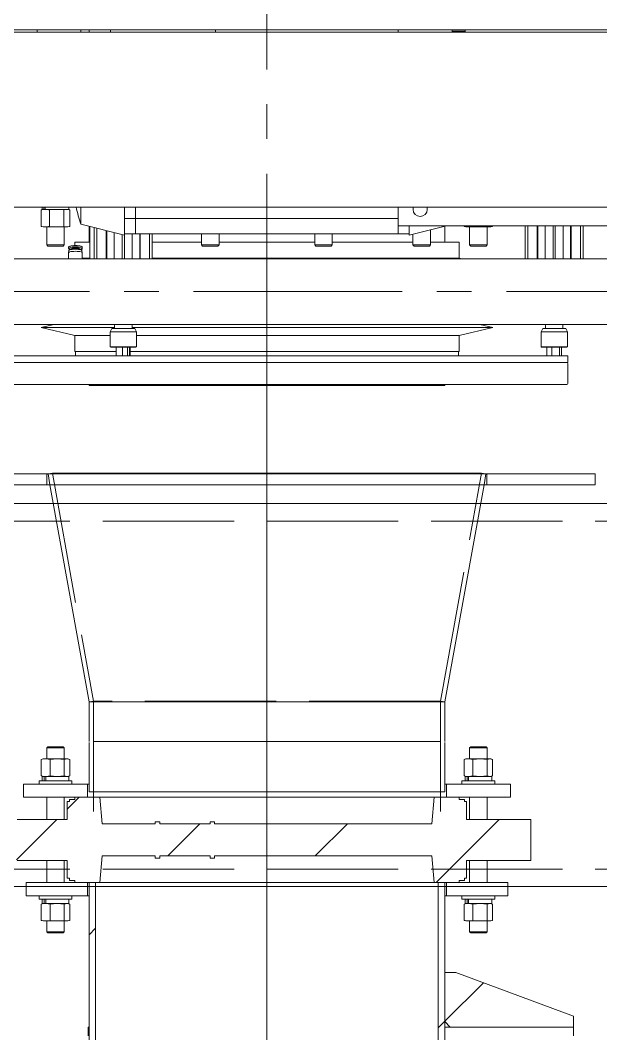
# Model space of a CAD drawing. Header units: millimetres. Extents: x 163705 to 1616509, y 81827 to 302547.
# Drawn here: x 1454260 to 1454791, y 145575 to 146501 of the extents above; entities that cross this region are included whole.
import ezdxf

# ---------------------------------------------------------------- set-up
doc = ezdxf.new("R2010")
doc.units = ezdxf.units.MM
doc.header["$LTSCALE"] = 10
doc.linetypes.add('ACAD_ISO02W100', pattern=[15, 12, -3])
doc.linetypes.add('CENTER2', pattern=[28.575, 19.05, -3.175, 3.175, -3.175])
for name, color, linetype, lineweight in [('1-中心线', 1, 'CENTER2', 0), ('1-虚线', 8, 'ACAD_ISO02W100', 0), ('1-设备轮廓', 2, 'Continuous', 18), ('1-钢构', 6, 'Continuous', 0)]:
    doc.layers.add(name, color=color, linetype=linetype, lineweight=lineweight)
pattern_1 = [(45, (-1462432.85, -149484.11), (-67.351921, 67.351921), [])]

# ---------------------------------------------------------------- blocks, each defined once
blk = doc.blocks.new('*U885')
for p, q in [((0, 350), (6550, 350)), ((0, 0), (6550, 0))]:
    blk.add_line(p, q)
at = {"layer": '1-虚线'}
for p, q in [((0, 334), (6550, 334)), ((0, 16), (6550, 16))]:
    blk.add_line(p, q, dxfattribs=at)
blk = doc.blocks.new('G$CC7A13224')
for p, q in [((1311.22, 429.2), (157.64, 429.2)), ((1170.43, 427.2), (300.43, 427.2)), ((525.43, 427.2), (525.43, 429.2)), ((565.43, 427.2), (565.43, 429.2)), ((572.93, 429.2), (572.93, 427.2)), ((592.43, 429.2), (592.43, 427.2)), ((688.43, 429.2), (688.43, 427.2)), ((855.43, 427.2), (855.43, 429.2)), ((904.58, 429.2), (904.58, 428.08)), ((904.58, 428.08), (906.1, 427.2)), ((904.58, 428.08), (916.58, 428.08)), ((915.07, 427.2), (916.58, 428.08)), ((916.58, 428.08), (916.58, 429.2)), ((1170.43, 267.2), (300.43, 267.2)), ((529.21, 264.63), (532.97, 265.1)), ((529.75, 264.72), (529.21, 264.63)), ((529.21, 264.63), (529.21, 249.67)), ((530.91, 265.1), (529.73, 264.78)), ((530.07, 267.2), (530.07, 265.1)), ((530.07, 265.1), (531.73, 265.1)), ((531.73, 267.2), (531.73, 265.1)), ((531.73, 265.1), (532.42, 265.1)), ((532.42, 265.1), (532.97, 265.1)), ((532.91, 267.2), (532.91, 265.1)), ((532.91, 265.1), (554.42, 265.1)), ((536.74, 264.63), (543.25, 265.1)), ((536.74, 264.63), (536.74, 249.67)), ((543.25, 265.1), (549.77, 264.63)), ((549.77, 264.63), (552.52, 265.1)), ((549.77, 264.63), (549.77, 249.67)), ((552.52, 265.1), (555.28, 264.63)), ((554.76, 264.78), (553.58, 265.1)), ((554.42, 265.1), (554.42, 267.2)), ((555.28, 264.63), (555.28, 249.67)), ((565.43, 251.7), (565.43, 267.2)), ((605.43, 267.2), (605.43, 259.7)), ((605.43, 256.7), (605.43, 259.7)), ((615.43, 267.2), (615.43, 259.7)), ((615.43, 267.2), (615.43, 259.7)), ((615.43, 259.7), (615.43, 256.7)), ((615.43, 256.7), (615.43, 259.7)), ((855.43, 250.2), (855.43, 267.2)), ((868.93, 265.2), (868.93, 267.2)), ((881.93, 267.2), (881.93, 265.2)), ((565.43, 251.7), (605.43, 241.7)), ((615.43, 256.7), (605.43, 256.7)), ((605.43, 241.7), (605.43, 256.7)), ((615.43, 256.7), (615.43, 243.7)), ((855.43, 256.7), (615.43, 256.7)), ((615.43, 256.7), (615.43, 243.7)), ((855.43, 250.2), (855.43, 243.7)), ((855.43, 250.2), (855.43, 243.7)), ((1105.43, 250.2), (855.43, 250.2)), ((865.43, 241.7), (899.45, 250.2)), ((865.43, 241.7), (865.43, 250.2)), ((915.58, 250.2), (915.58, 249.67)), ((923.11, 250.2), (923.11, 249.67)), ((936.14, 250.2), (936.14, 249.67)), ((941.65, 250.2), (941.65, 249.67)), ((971.43, 250.2), (971.43, 220)), ((973.83, 250.2), (973.83, 220)), ((982.43, 250.2), (982.43, 220)), ((982.93, 250.2), (982.93, 220)), ((989.73, 250.2), (989.73, 220)), ((996.93, 250.2), (996.93, 220)), ((998.93, 250.2), (998.93, 220)), ((1006.13, 250.2), (1006.13, 220)), ((1012.93, 250.2), (1012.93, 220)), ((1013.43, 250.2), (1013.43, 220)), ((1022.03, 250.2), (1022.03, 220)), ((1024.43, 250.2), (1024.43, 220)), ((532.97, 249.2), (529.21, 249.67)), ((529.21, 249.67), (529.75, 249.57)), ((529.73, 249.51), (530.91, 249.2)), ((532.97, 249.2), (530.91, 249.2)), ((543.25, 249.2), (532.97, 249.2)), ((534.25, 249.2), (534.25, 232.7)), ((543.25, 249.2), (536.74, 249.67)), ((549.77, 249.67), (543.25, 249.2)), ((552.52, 249.2), (543.25, 249.2)), ((552.52, 249.2), (549.77, 249.67)), ((550.25, 232.7), (550.25, 249.2)), ((555.28, 249.67), (552.52, 249.2)), ((553.58, 249.2), (552.52, 249.2)), ((553.58, 249.2), (554.76, 249.51)), ((572.93, 249.82), (572.93, 235.2)), ((573.68, 249.63), (573.68, 220)), ((577.68, 248.63), (577.68, 220)), ((580.08, 248.03), (580.08, 220)), ((588.68, 245.88), (588.68, 220)), ((589.18, 245.76), (589.18, 220)), ((595.98, 244.06), (595.98, 220)), ((603.18, 242.26), (603.18, 220)), ((605.18, 241.76), (605.18, 220)), ((615.43, 242.7), (605.43, 242.7)), ((612.38, 242.7), (612.38, 220)), ((615.43, 243.7), (615.43, 242.7)), ((615.43, 242.7), (615.43, 243.7)), ((855.43, 242.7), (615.43, 242.7)), ((619.18, 242.7), (619.18, 220)), ((619.68, 242.7), (619.68, 220)), ((628.28, 242.7), (628.28, 220)), ((630.68, 242.7), (630.68, 220)), ((675.67, 242.7), (675.67, 232.7)), ((691.67, 232.7), (691.67, 242.7)), ((779.19, 242.7), (779.19, 232.7)), ((795.19, 232.7), (795.19, 242.7)), ((855.43, 243.7), (855.43, 242.7)), ((855.43, 243.7), (855.43, 242.7)), ((855.43, 242.7), (865.43, 242.7)), ((868.85, 242.55), (868.85, 232.7)), ((884.85, 232.7), (884.85, 246.55)), ((897.93, 235.2), (897.93, 249.82)), ((919.34, 249.2), (915.58, 249.67)), ((915.58, 249.67), (916.12, 249.57)), ((916.1, 249.51), (917.28, 249.2)), ((919.34, 249.2), (917.28, 249.2)), ((929.62, 249.2), (919.34, 249.2)), ((920.62, 249.2), (920.62, 232.7)), ((929.62, 249.2), (923.11, 249.67)), ((936.14, 249.67), (929.62, 249.2)), ((938.89, 249.2), (929.62, 249.2)), ((938.89, 249.2), (936.14, 249.67)), ((936.62, 232.7), (936.62, 249.2)), ((941.65, 249.67), (938.89, 249.2)), ((939.95, 249.2), (938.89, 249.2)), ((939.95, 249.2), (941.13, 249.51)), ((534.25, 232.7), (535.25, 231.7)), ((534.25, 232.7), (550.25, 232.7)), ((549.25, 231.7), (535.25, 231.7)), ((549.25, 231.7), (550.25, 232.7)), ((559.93, 235.2), (559.93, 232.11)), ((573.68, 235.2), (559.93, 235.2)), ((675.67, 235.2), (630.68, 235.2)), ((675.67, 232.7), (676.67, 231.7)), ((675.67, 232.7), (691.67, 232.7)), ((690.67, 231.7), (676.67, 231.7)), ((690.67, 231.7), (691.67, 232.7)), ((779.19, 235.2), (691.67, 235.2)), ((779.19, 232.7), (780.19, 231.7)), ((779.19, 232.7), (795.19, 232.7)), ((794.19, 231.7), (780.19, 231.7)), ((794.19, 231.7), (795.19, 232.7)), ((868.85, 235.2), (795.19, 235.2)), ((868.85, 232.7), (869.85, 231.7)), ((868.85, 232.7), (884.85, 232.7)), ((883.85, 231.7), (869.85, 231.7)), ((883.85, 231.7), (884.85, 232.7)), ((910.93, 235.2), (884.85, 235.2)), ((910.93, 220.59), (910.93, 235.2)), ((920.62, 232.7), (921.62, 231.7)), ((920.62, 232.7), (936.62, 232.7)), ((935.62, 231.7), (921.62, 231.7)), ((935.62, 231.7), (936.62, 232.7)), ((554.23, 230.68), (554.23, 229.4)), ((554.55, 227.58), (554.23, 225.62)), ((554.23, 225.58), (554.23, 220)), ((554.73, 228.32), (554.73, 227.84)), ((555.05, 228.75), (554.86, 228.56)), ((566.1, 228.56), (565.91, 228.75)), ((566.23, 227.84), (566.23, 228.32)), ((566.73, 225.62), (566.41, 227.58)), ((566.73, 229.4), (566.73, 230.68)), ((566.73, 220), (566.73, 225.58)), ((1070.43, 220), (275.93, 220)), ((573.68, 220.59), (566.73, 220.59)), ((910.93, 220.59), (630.68, 220.59)), ((913.39, 220), (910.93, 220.59)), ((275.93, 160), (1070.43, 160)), ((540.8, 160), (529.12, 157.2)), ((596.18, 159.2), (596.18, 156.2)), ((611.38, 160), (596.98, 160)), ((599.97, 160), (599.97, 160)), ((607.92, 160), (607.92, 160)), ((608.39, 160), (608.39, 160)), ((612.18, 156.2), (612.18, 159.2)), ((941.75, 157.2), (930.06, 160)), ((989.93, 159.2), (989.93, 156.2)), ((1005.13, 160), (990.73, 160)), ((993.5, 160), (993.5, 160)), ((1001.13, 160), (1001.13, 160)), ((1002.36, 160), (1002.36, 160)), ((1005.93, 156.2), (1005.93, 159.2)), ((529.12, 157.2), (559.93, 149.8)), ((596.18, 157.2), (529.12, 157.2)), ((559.93, 149.8), (559.93, 135.2)), ((592.18, 149.8), (559.93, 149.8)), ((593.71, 156.2), (592.18, 153.2)), ((592.18, 153.2), (592.18, 139.7)), ((592.18, 153.2), (616.1, 153.2)), ((593.71, 156.2), (614.58, 156.2)), ((941.75, 157.2), (612.18, 157.2)), ((614.58, 156.2), (614.65, 156.2)), ((616.18, 153.2), (614.65, 156.2)), ((616.1, 153.2), (616.18, 153.2)), ((616.18, 139.7), (616.18, 153.2)), ((910.93, 149.8), (616.18, 149.8)), ((910.93, 149.8), (941.75, 157.2)), ((910.93, 135.2), (910.93, 149.8)), ((987.46, 156.2), (985.93, 153.2)), ((985.93, 153.2), (985.93, 139.7)), ((985.93, 153.2), (1009.38, 153.2)), ((987.46, 156.2), (1007.92, 156.2)), ((1007.92, 156.2), (1008.4, 156.2)), ((1009.93, 153.2), (1008.4, 156.2)), ((1009.38, 153.2), (1009.93, 153.2)), ((1009.93, 139.7), (1009.93, 153.2)), ((592.18, 139.7), (592.68, 139.2)), ((592.18, 139.7), (616.1, 139.7)), ((592.68, 139.2), (615.61, 139.2)), ((597.82, 139.2), (597.82, 131.73)), ((603.39, 139.2), (603.39, 131.73)), ((608.18, 131.2), (608.18, 139.2)), ((609.75, 139.2), (609.75, 131.73)), ((610.54, 139.2), (610.54, 131.73)), ((615.61, 139.2), (615.68, 139.2)), ((615.68, 139.2), (616.18, 139.7)), ((616.1, 139.7), (616.18, 139.7)), ((985.93, 139.7), (986.43, 139.2)), ((985.93, 139.7), (1009.38, 139.7)), ((986.43, 139.2), (1008.9, 139.2)), ((991.17, 139.2), (991.17, 131.73)), ((995.86, 139.2), (995.86, 131.73)), ((1002.62, 139.2), (1002.62, 131.73)), ((1004.69, 139.2), (1004.69, 131.73)), ((1008.9, 139.2), (1009.43, 139.2)), ((1009.38, 139.7), (1009.93, 139.7)), ((1009.43, 139.2), (1009.93, 139.7)), ((460.43, 131.2), (1010.43, 131.2)), ((597.82, 135.2), (559.93, 135.2)), ((560.43, 135.2), (560.43, 131.2)), ((597.82, 131.73), (600.61, 131.2)), ((598.14, 131.3), (597.82, 131.73)), ((598.13, 131.23), (598.18, 131.2)), ((600.61, 131.2), (603.39, 131.73)), ((603.39, 131.73), (606.57, 131.2)), ((606.57, 131.2), (609.75, 131.73)), ((610.54, 131.73), (608.18, 131.28)), ((609.75, 131.73), (610.14, 131.2)), ((610.18, 131.2), (610.23, 131.23)), ((610.22, 131.3), (610.54, 131.73)), ((910.93, 135.2), (610.54, 135.2)), ((910.43, 131.2), (910.43, 135.2)), ((991.17, 131.73), (993.51, 131.2)), ((991.65, 131.48), (991.17, 131.73)), ((991.63, 131.37), (991.93, 131.2)), ((993.51, 131.2), (995.86, 131.73)), ((995.86, 131.73), (999.24, 131.2)), ((999.24, 131.2), (1002.62, 131.73)), ((1002.62, 131.73), (1003.66, 131.2)), ((1003.93, 131.2), (1004.23, 131.37)), ((1004.21, 131.48), (1004.69, 131.73)), ((1010.43, 125.2), (1010.43, 131.2)), ((460.43, 125.2), (1010.43, 125.2)), ((1010.43, 106.2), (1010.43, 124.2)), ((1007.49, 105.2), (461.43, 105.2)), ((572.93, 105.2), (572.93, 104.2)), ((572.93, 104.2), (897.93, 104.2)), ((897.93, 104.2), (897.93, 105.2)), ((1009.43, 105.2), (1007.49, 105.2))]:
    blk.add_line(p, q)
at = {"flags": 128}
for points in [[(560.48, 231.96), (558.98, 231.92), (557.58, 231.81), (556.34, 231.64), (555.34, 231.41), (554.64, 231.13), (554.28, 230.83), (554.23, 230.68)], [(560.48, 232.12), (559.02, 232.08), (557.65, 231.97), (556.45, 231.8), (555.47, 231.58), (554.79, 231.31), (554.44, 231.02), (554.42, 230.98)], [(566.53, 231), (566.52, 231.02), (566.17, 231.31), (565.49, 231.58), (564.52, 231.8), (563.31, 231.97), (561.94, 232.08), (560.48, 232.12)], [(566.73, 230.68), (566.68, 230.83), (566.32, 231.13), (565.62, 231.41), (564.62, 231.64), (563.38, 231.81), (561.98, 231.92), (560.48, 231.96)], [(560.48, 226.86), (558.98, 226.82), (557.58, 226.71), (556.34, 226.53), (555.34, 226.3), (554.64, 226.03), (554.28, 225.73), (554.23, 225.58)], [(560.48, 230.67), (558.98, 230.64), (557.58, 230.53), (556.34, 230.35), (555.34, 230.12), (554.64, 229.85), (554.28, 229.55), (554.28, 229.24), (554.64, 228.94), (555.06, 228.76)], [(560.48, 228.75), (559, 228.71), (557.62, 228.6), (556.42, 228.42), (555.47, 228.19), (554.84, 227.91), (554.56, 227.61), (554.55, 227.58)], [(560.48, 229.49), (559.05, 229.46), (557.71, 229.35), (556.54, 229.18), (555.63, 228.95), (555.01, 228.68), (554.74, 228.39), (554.73, 228.32)], [(565.9, 228.76), (566.32, 228.94), (566.68, 229.24), (566.68, 229.55), (566.32, 229.85), (565.62, 230.12), (564.62, 230.35), (563.38, 230.53), (561.98, 230.64), (560.48, 230.67)], [(566.23, 228.32), (566.22, 228.39), (565.95, 228.68), (565.34, 228.95), (564.42, 229.18), (563.25, 229.35), (561.91, 229.46), (560.48, 229.49)], [(566.41, 227.58), (566.4, 227.61), (566.12, 227.91), (565.49, 228.19), (564.54, 228.42), (563.34, 228.6), (561.96, 228.71), (560.48, 228.75)], [(566.73, 225.58), (566.68, 225.73), (566.32, 226.03), (565.62, 226.3), (564.62, 226.53), (563.38, 226.71), (561.98, 226.82), (560.48, 226.86)]]:
    blk.add_lwpolyline(points, dxfattribs=at)
for centre, radius, start, end in [((760.42, 314.96), 205, 193.47328, 197.97638), ((875.43, 265.2), 6.5, 180, 0), ((559.34, 219.69), 10.03, 83.47067, 115.31305), ((561.62, 219.69), 10.03, 64.68695, 96.52933), ((596.98, 159.2), 0.8, 90, 180), ((611.38, 159.2), 0.8, 0, 90), ((990.73, 159.2), 0.8, 90, 180), ((1005.13, 159.2), 0.8, 0, 90), ((1009.43, 124.2), 1, 0, 90), ((1009.43, 106.2), 1, 270, 0)]:
    blk.add_arc(centre, radius, start, end)
for points, knots in [([(532.97, 265.1), (533.95, 265.04), (535.21, 264.97), (536.46, 264.69), (536.74, 264.63)], [0, 0, 0, 0, 0.776596, 1, 1, 1, 1]), ([(536.74, 249.67), (536.46, 249.6), (535.21, 249.32), (533.95, 249.25), (532.97, 249.2)], [0, 0, 0, 0, 0.223404, 1, 1, 1, 1]), ([(923.11, 249.67), (922.83, 249.6), (921.58, 249.32), (920.32, 249.25), (919.34, 249.2)], [0, 0, 0, 0, 0.223404, 1, 1, 1, 1])]:
    blk.add_open_spline(points, degree=3, knots=knots)
at = {"layer": '1-中心线'}
blk.add_line((1430.43, 190), (40.43, 190), dxfattribs=at)
blk = doc.blocks.new('A$Cf93d9856')
at = {"layer": '1-中心线'}
blk.add_line((361.27, -3138.02), (361.27, 793.87), dxfattribs=at)
at = {"layer": '1-虚线', "lineweight": 18}
for p, q in [((160.27, 640.27), (160.27, 630.27)), ((161.27, 640.27), (162.86, 630.27)), ((165.22, 640.9), (202.72, 432.42)), ((519.82, 432.42), (557.32, 640.9)), ((559.68, 630.27), (561.27, 640.27)), ((562.27, 630.27), (562.27, 640.27)), ((202.72, 432.42), (198.77, 431.79)), ((519.82, 432.42), (202.72, 432.42)), ((202.77, 431.79), (202.77, 331.79)), ((519.77, 431.79), (519.77, 331.79)), ((523.77, 431.79), (519.82, 432.42))]:
    blk.add_line(p, q, dxfattribs=at)
at = {"layer": '1-设备轮廓'}
for p, q in [((61.27, 640.27), (389.54, 640.27)), ((165.22, 640.9), (161.27, 640.27)), ((557.32, 640.9), (165.22, 640.9)), ((389.54, 640.27), (661.27, 640.27)), ((561.27, 640.27), (557.32, 640.9)), ((661.27, 630.27), (661.27, 640.27)), ((61.27, 630.27), (389.54, 630.27)), ((162.86, 630.27), (198.77, 431.79)), ((389.54, 630.27), (661.27, 630.27)), ((523.77, 431.79), (559.68, 630.27)), ((198.77, 431.79), (198.77, 395.79)), ((523.77, 431.79), (198.77, 431.79)), ((198.77, 431.79), (374.13, 431.79)), ((374.13, 431.79), (523.77, 431.79)), ((523.77, 395.79), (523.77, 431.79))]:
    blk.add_line(p, q, dxfattribs=at)
blk = doc.blocks.new('A$C05510fd8')
at = {"lineweight": 18}
h = blk.add_hatch(dxfattribs=at)
h.set_pattern_fill('ANSI31', color=256, scale=30, style=0)
h.set_pattern_definition(pattern_1)
h.paths.add_polyline_path([(503, 455.65), (503, 453.65), (701.59, 453.65), (703.72, 478), (726.5, 478), (726.5, 476), (731.5, 476), (731.5, 474), (733.5, 474), (733.5, 457.65), (792, 457.65), (792, 420.35), (733.5, 420.35), (733.5, 404), (731.5, 404), (731.5, 402), (726.5, 402), (726.5, 400), (703.72, 400), (701.59, 424.35), (503, 424.35), (503, 422.35), (499, 422.35), (499, 424.35), (453, 424.35), (453, 422.35), (449, 422.35), (449, 424.35), (400.41, 424.35), (398.28, 400), (375.5, 400), (375.5, 402), (370.5, 402), (370.5, 404), (368.5, 404), (368.5, 420.35), (322.75, 420.35), (322.75, 420.85), (284.75, 420.85), (284.75, 420.35), (272, 420.35), (272, 376.5), (262, 376.5), (260, 376.5), (260, 425.85), (236, 425.85), (236, 426.35), (235.5, 426.35), (235, 426.85), (235, 451.15), (235.5, 451.65), (236, 451.65), (236, 452.15), (260, 452.15), (260, 506.5), (262, 506.5), (262, 501.5), (272, 501.5), (272, 457.65), (284.75, 457.65), (284.75, 457.15), (322.75, 457.15), (322.75, 457.65), (368.5, 457.65), (368.5, 474), (370.5, 474), (370.5, 476), (375.5, 476), (375.5, 478), (398.28, 478), (400.41, 453.65), (449, 453.65), (449, 455.65), (453, 455.65), (453, 453.65), (499, 453.65), (499, 455.65)], flags=0)
h = blk.add_hatch(dxfattribs=at)
h.set_pattern_fill('ANSI31', color=256, scale=30, style=0)
h.set_pattern_definition(pattern_1)
h.paths.add_polyline_path([(715, 490), (773.5, 490), (773.5, 478), (715, 478)], flags=0)
h = blk.add_hatch(dxfattribs=at)
h.set_pattern_fill('ANSI31', color=256, scale=30, style=0)
h.set_pattern_definition(pattern_1)
h.paths.add_polyline_path([(394.5, 60), (388.5, 60), (388.5, 400), (394.5, 400)], flags=0)
h = blk.add_hatch(dxfattribs=at)
h.set_pattern_fill('ANSI31', color=256, scale=30, style=0)
h.set_pattern_definition(pattern_1)
h.paths.add_polyline_path([(707.5, 400), (713.5, 400), (713.5, 60), (707.5, 60)], flags=0)
h = blk.add_hatch(dxfattribs=at)
h.set_pattern_fill('ANSI31', color=256, scale=30, style=0)
h.set_pattern_definition(pattern_1)
h.paths.add_polyline_path([(831, 268), (718.5, 268), (713.5, 273), (713.5, 318), (723.5, 318), (831, 278)], flags=0)
h = blk.add_hatch(dxfattribs=at)
h.set_pattern_fill('ANSI31', color=256, scale=30, style=0)
h.set_pattern_definition(pattern_1)
h.paths.add_polyline_path([(831, 260), (713.5, 260), (713.5, 268), (831, 268)], flags=0)
at = {"layer": '1-中心线'}
blk.add_line((551, 0), (551, 2397.4), dxfattribs=at)
at = {"layer": '1-设备轮廓'}
for p, q in [((388.5, 528), (388.5, 483)), ((709.5, 529.05), (392.5, 529.05)), ((392.5, 529.05), (392.5, 483)), ((709.5, 483), (709.5, 529.05)), ((713.5, 483), (713.5, 528)), ((349.81, 523), (350.81, 524)), ((349.81, 513), (349.81, 523)), ((349.81, 523), (362.73, 523)), ((362.11, 524), (350.81, 524)), ((364.81, 524), (362.11, 524)), ((362.73, 523), (365.81, 523)), ((364.81, 524), (365.81, 523)), ((365.81, 523), (365.81, 513)), ((736.19, 523), (737.19, 524)), ((736.19, 513), (736.19, 523)), ((736.19, 523), (749.1, 523)), ((748.48, 524), (737.19, 524)), ((751.19, 524), (748.48, 524)), ((749.1, 523), (752.19, 523)), ((751.19, 524), (752.19, 523)), ((752.19, 523), (752.19, 513)), ((344.85, 512.53), (345.58, 512.67)), ((344.85, 512.53), (344.85, 497.57)), ((345.56, 512.75), (346.48, 513)), ((346.48, 513), (348.87, 513)), ((352.89, 512.53), (348.87, 513)), ((359.37, 513), (348.87, 513)), ((359.37, 513), (352.89, 512.53)), ((352.89, 512.53), (352.89, 497.57)), ((365.85, 512.53), (359.37, 513)), ((359.37, 513), (368.31, 513)), ((368.31, 513), (365.85, 512.53)), ((365.85, 512.53), (365.85, 497.57)), ((370.78, 512.53), (368.31, 513)), ((368.31, 513), (369.15, 513)), ((369.15, 513), (370.07, 512.75)), ((370.78, 512.53), (370.78, 497.57)), ((731.22, 512.53), (731.95, 512.67)), ((731.22, 512.53), (731.22, 497.57)), ((731.93, 512.75), (732.85, 513)), ((732.85, 513), (735.24, 513)), ((739.26, 512.53), (735.24, 513)), ((745.74, 513), (735.24, 513)), ((745.74, 513), (739.26, 512.53)), ((739.26, 512.53), (739.26, 497.57)), ((752.22, 512.53), (745.74, 513)), ((745.74, 513), (754.68, 513)), ((754.68, 513), (752.22, 512.53)), ((752.22, 512.53), (752.22, 497.57)), ((757.15, 512.53), (754.68, 513)), ((754.68, 513), (755.52, 513)), ((755.52, 513), (756.44, 512.75)), ((757.15, 512.53), (757.15, 497.57)), ((342.81, 490), (342.81, 493)), ((372.81, 493), (342.81, 493)), ((345.58, 497.43), (344.85, 497.57)), ((346.48, 497.1), (345.56, 497.35)), ((345.64, 493), (345.64, 497.1)), ((347.61, 497.1), (345.64, 497.1)), ((347.61, 497.1), (347.61, 493)), ((348.28, 497.1), (347.61, 497.1)), ((348.28, 497.1), (348.87, 497.1)), ((369.99, 497.1), (348.86, 497.1)), ((348.86, 497.1), (348.86, 493)), ((348.87, 497.1), (352.89, 497.57)), ((352.89, 497.57), (359.37, 497.1)), ((359.37, 497.1), (365.85, 497.57)), ((365.85, 497.57), (368.31, 497.1)), ((368.31, 497.1), (370.78, 497.57)), ((370.07, 497.35), (369.15, 497.1)), ((369.99, 497.1), (369.99, 493)), ((372.81, 493), (372.81, 490)), ((729.19, 490), (729.19, 493)), ((759.19, 493), (729.19, 493)), ((731.95, 497.43), (731.22, 497.57)), ((732.85, 497.1), (731.93, 497.35)), ((732.01, 493), (732.01, 497.1)), ((733.98, 497.1), (732.01, 497.1)), ((733.98, 497.1), (733.98, 493)), ((734.65, 497.1), (733.98, 497.1)), ((734.65, 497.1), (735.24, 497.1)), ((756.36, 497.1), (735.23, 497.1)), ((735.23, 497.1), (735.23, 493)), ((735.24, 497.1), (739.26, 497.57)), ((739.26, 497.57), (745.74, 497.1)), ((745.74, 497.1), (752.22, 497.57)), ((752.22, 497.57), (754.68, 497.1)), ((754.68, 497.1), (757.15, 497.57)), ((756.44, 497.35), (755.52, 497.1)), ((756.36, 497.1), (756.36, 493)), ((759.19, 493), (759.19, 490)), ((328.5, 478), (328.5, 490)), ((387, 490), (328.5, 490)), ((388.5, 490), (387, 490)), ((387, 478), (387, 490)), ((392.5, 483), (388.5, 483)), ((709.5, 483), (392.5, 483)), ((713.5, 483), (709.5, 483)), ((715, 490), (713.5, 490)), ((715, 490), (715, 478)), ((773.5, 490), (715, 490)), ((773.5, 490), (773.5, 478)), ((387, 478), (328.5, 478)), ((349.81, 457.65), (349.81, 478)), ((365.81, 478), (365.81, 457.65)), ((370.5, 474), (368.5, 474)), ((368.5, 474), (368.5, 457.65)), ((375.5, 476), (370.5, 476)), ((370.5, 476), (370.5, 474)), ((398.28, 478), (375.5, 478)), ((375.5, 478), (375.5, 476)), ((400.41, 453.65), (398.28, 478)), ((398.28, 478), (703.72, 478)), ((703.72, 478), (701.59, 453.65)), ((726.5, 478), (703.72, 478)), ((773.5, 478), (715, 478)), ((726.5, 476), (726.5, 478)), ((731.5, 476), (726.5, 476)), ((731.5, 474), (731.5, 476)), ((733.5, 474), (731.5, 474)), ((733.5, 457.65), (733.5, 474)), ((736.19, 457.65), (736.19, 478)), ((752.19, 478), (752.19, 457.65)), ((322.75, 457.65), (368.5, 457.65)), ((449, 455.65), (449, 453.65)), ((453, 455.65), (449, 455.65)), ((453, 453.65), (453, 455.65)), ((499, 455.65), (499, 453.65)), ((503, 455.65), (499, 455.65)), ((503, 453.65), (503, 455.65)), ((792, 457.65), (733.5, 457.65)), ((792, 420.35), (792, 457.65)), ((400.41, 453.65), (449, 453.65)), ((453, 453.65), (499, 453.65)), ((503, 453.65), (701.59, 453.65)), ((368.5, 420.35), (322.75, 420.35)), ((349.81, 400), (349.81, 420.35)), ((365.81, 420.35), (365.81, 400)), ((368.5, 420.35), (368.5, 404)), ((398.28, 400), (400.41, 424.35)), ((449, 424.35), (400.41, 424.35)), ((449, 424.35), (449, 422.35)), ((453, 422.35), (449, 422.35)), ((499, 424.35), (453, 424.35)), ((453, 422.35), (453, 424.35)), ((499, 424.35), (499, 422.35)), ((503, 422.35), (499, 422.35)), ((503, 422.35), (503, 424.35)), ((701.59, 424.35), (503, 424.35)), ((701.59, 424.35), (703.72, 400)), ((733.5, 404), (733.5, 420.35)), ((733.5, 420.35), (792, 420.35)), ((736.19, 400), (736.19, 420.35)), ((752.19, 420.35), (752.19, 400)), ((331, 388), (331, 400)), ((331, 400), (387, 400)), ((368.5, 404), (370.5, 404)), ((370.5, 404), (370.5, 402)), ((370.5, 402), (375.5, 402)), ((375.5, 402), (375.5, 400)), ((375.5, 400), (398.28, 400)), ((387, 388), (387, 400)), ((388.5, 60), (388.5, 400)), ((388.5, 400), (394.5, 400)), ((394.5, 60), (394.5, 400)), ((398.28, 400), (703.72, 400)), ((703.72, 400), (726.5, 400)), ((707.5, 400), (707.5, 60)), ((707.5, 400), (713.5, 400)), ((713.5, 400), (713.5, 60)), ((715, 400), (771, 400)), ((715, 400), (715, 388)), ((726.5, 400), (726.5, 402)), ((726.5, 402), (731.5, 402)), ((731.5, 402), (731.5, 404)), ((731.5, 404), (733.5, 404)), ((771, 400), (771, 388)), ((331, 388), (387, 388)), ((342.81, 385), (342.81, 388)), ((342.81, 385), (345.97, 385)), ((344.85, 380.43), (345.58, 380.57)), ((344.85, 380.43), (344.85, 365.47)), ((345.56, 380.65), (346.48, 380.9)), ((345.64, 380.9), (345.64, 385)), ((347.61, 380.9), (345.64, 380.9)), ((345.97, 385), (372.81, 385)), ((347.61, 385), (347.61, 380.9)), ((348.24, 380.9), (347.61, 380.9)), ((348.28, 380.9), (348.87, 380.9)), ((348.86, 385), (348.86, 380.9)), ((369.99, 380.9), (348.86, 380.9)), ((352.89, 380.43), (348.87, 380.9)), ((359.37, 380.9), (352.89, 380.43)), ((352.89, 380.43), (352.89, 365.47)), ((365.85, 380.43), (359.37, 380.9)), ((368.31, 380.9), (365.85, 380.43)), ((365.85, 380.43), (365.85, 365.47)), ((370.78, 380.43), (368.31, 380.9)), ((369.15, 380.9), (370.07, 380.65)), ((369.99, 385), (369.99, 380.9)), ((370.78, 380.43), (370.78, 365.47)), ((372.81, 388), (372.81, 385)), ((387, 388), (388.5, 388)), ((713.5, 388), (715, 388)), ((715, 388), (771, 388)), ((729.19, 385), (729.19, 388)), ((729.19, 385), (732.34, 385)), ((731.22, 380.43), (731.95, 380.57)), ((731.22, 380.43), (731.22, 365.47)), ((731.93, 380.65), (732.85, 380.9)), ((732.01, 380.9), (732.01, 385)), ((733.98, 380.9), (732.01, 380.9)), ((732.34, 385), (759.19, 385)), ((733.98, 385), (733.98, 380.9)), ((734.61, 380.9), (733.98, 380.9)), ((734.65, 380.9), (735.24, 380.9)), ((735.23, 385), (735.23, 380.9)), ((756.36, 380.9), (735.23, 380.9)), ((739.26, 380.43), (735.24, 380.9)), ((745.74, 380.9), (739.26, 380.43)), ((739.26, 380.43), (739.26, 365.47)), ((752.22, 380.43), (745.74, 380.9)), ((754.68, 380.9), (752.22, 380.43)), ((752.22, 380.43), (752.22, 365.47)), ((757.15, 380.43), (754.68, 380.9)), ((755.52, 380.9), (756.44, 380.65)), ((756.36, 385), (756.36, 380.9)), ((757.15, 380.43), (757.15, 365.47)), ((759.19, 388), (759.19, 385)), ((345.58, 365.33), (344.85, 365.47)), ((346.48, 365), (345.56, 365.25)), ((346.48, 365), (348.87, 365)), ((348.87, 365), (352.89, 365.47)), ((348.87, 365), (359.37, 365)), ((349.81, 355), (349.81, 365)), ((352.89, 365.47), (359.37, 365)), ((359.37, 365), (365.85, 365.47)), ((359.37, 365), (368.31, 365)), ((365.81, 365), (365.81, 355)), ((365.85, 365.47), (368.31, 365)), ((368.31, 365), (370.78, 365.47)), ((368.31, 365), (369.15, 365)), ((370.07, 365.25), (369.15, 365)), ((731.95, 365.33), (731.22, 365.47)), ((732.85, 365), (731.93, 365.25)), ((732.85, 365), (735.24, 365)), ((735.24, 365), (739.26, 365.47)), ((735.24, 365), (745.74, 365)), ((736.19, 355), (736.19, 365)), ((739.26, 365.47), (745.74, 365)), ((745.74, 365), (752.22, 365.47)), ((745.74, 365), (754.68, 365)), ((752.19, 365), (752.19, 355)), ((752.22, 365.47), (754.68, 365)), ((754.68, 365), (757.15, 365.47)), ((754.68, 365), (755.52, 365)), ((756.44, 365.25), (755.52, 365)), ((350.81, 354), (349.81, 355)), ((362.73, 355), (349.81, 355)), ((350.81, 354), (362.11, 354)), ((362.11, 354), (364.81, 354)), ((365.81, 355), (362.73, 355)), ((365.81, 355), (364.81, 354)), ((737.19, 354), (736.19, 355)), ((749.1, 355), (736.19, 355)), ((737.19, 354), (748.48, 354)), ((748.48, 354), (751.19, 354)), ((752.19, 355), (749.1, 355)), ((752.19, 355), (751.19, 354)), ((723.5, 318), (713.5, 318)), ((713.5, 318), (713.5, 273)), ((831, 278), (723.5, 318)), ((831, 268), (831, 278)), ((713.5, 273), (718.5, 268)), ((388.5, 268), (387.52, 268)), ((387.52, 268), (387.52, 260)), ((713.5, 268), (831, 268)), ((713.5, 268), (713.5, 260)), ((718.5, 268), (831, 268)), ((831, 260), (831, 268))]:
    blk.add_line(p, q, dxfattribs=at)
at = {"layer": '1-设备轮廓', "flags": 128}
for points in [[(348.87, 513), (345.75, 512.71), (344.85, 512.53)], [(735.24, 513), (732.12, 512.71), (731.22, 512.53)], [(344.85, 497.57), (345.75, 497.39), (348.87, 497.1)], [(731.22, 497.57), (732.12, 497.39), (735.24, 497.1)], [(348.87, 380.9), (345.75, 380.61), (344.85, 380.43)], [(735.24, 380.9), (732.12, 380.61), (731.22, 380.43)], [(344.85, 365.47), (345.75, 365.29), (348.87, 365)], [(731.22, 365.47), (732.12, 365.29), (735.24, 365)]]:
    blk.add_lwpolyline(points, dxfattribs=at)

msp = doc.modelspace()

# ---------------------------------------------------------------- block references
for name, p in [('A$C05510fd8', (1453934.648, 145313.332)), ('A$Cf93d9856', (1454124.376, 145446.589))]:
    msp.add_blockref(name, p)
at = {"layer": '1-设备轮廓'}
msp.add_blockref('G$CC7A13224', (1453750.218, 146063.291), dxfattribs=at)
at = {"layer": '1-钢构'}
msp.add_blockref('*U885', (1449985.648, 145709.632), dxfattribs=at)

doc.saveas('drawing.dxf')
